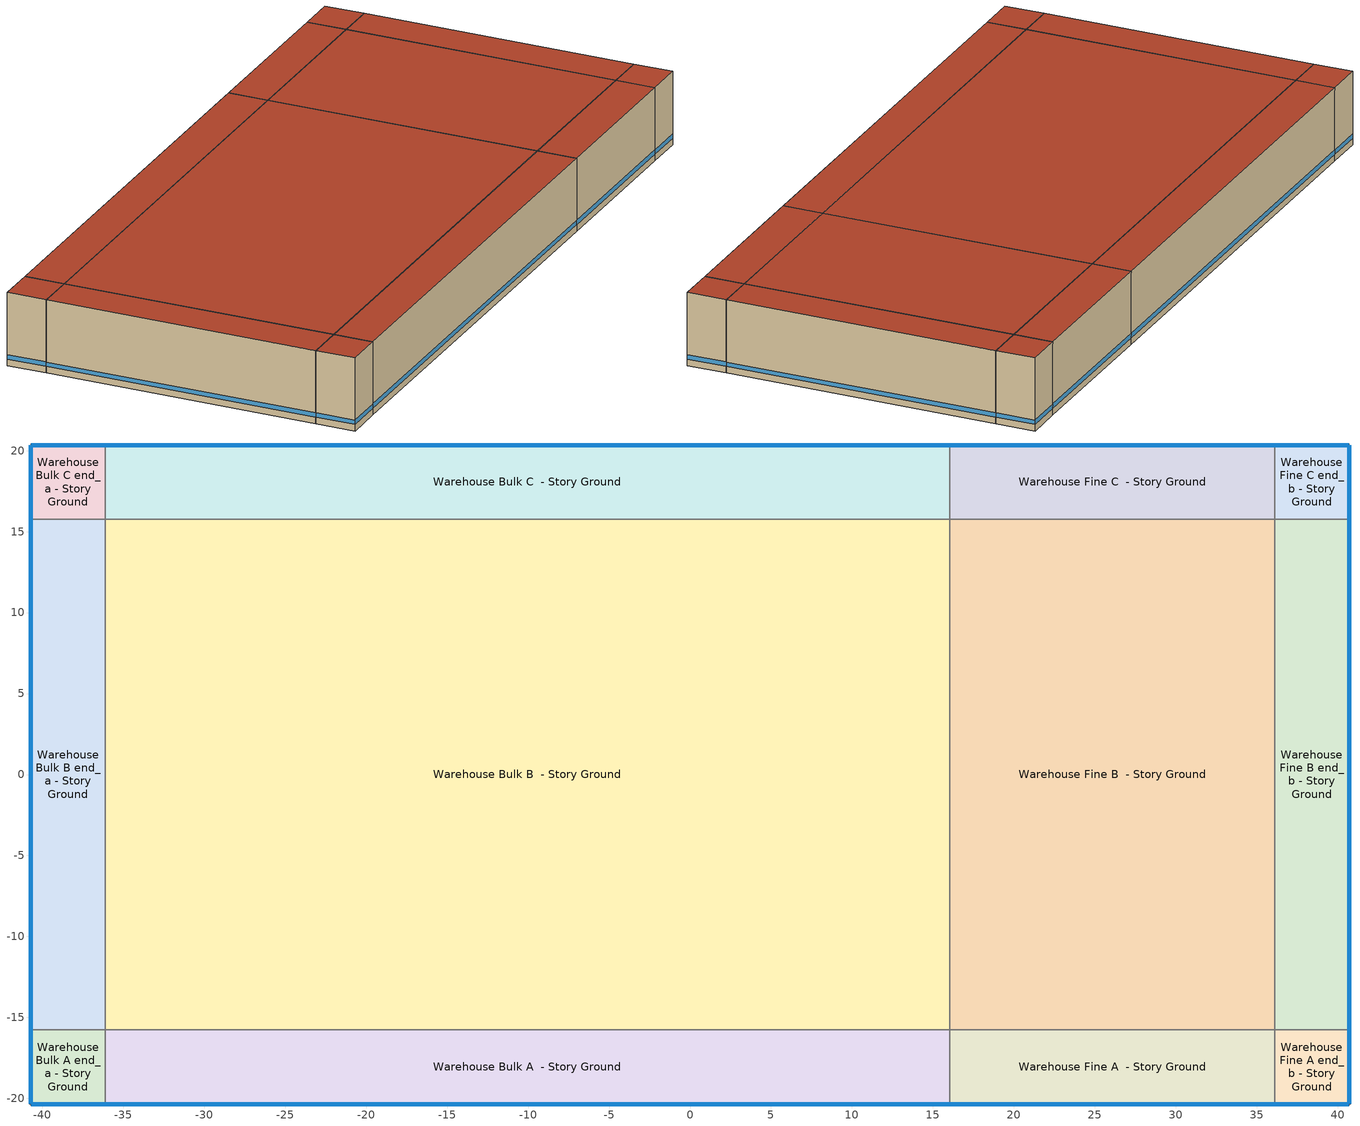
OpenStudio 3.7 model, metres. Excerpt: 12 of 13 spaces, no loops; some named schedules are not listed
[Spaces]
Warehouse Bulk A end_a - Story Ground
 floor ground (Foundation F 126 Perim 914 Area 209): -40.7,-20.35 -40.7,-15.78 -36.13,-15.78 -36.13,-20.35 z0
 wall outside: -40.7,-15.78 -40.7,-20.35 -36.13,-20.35 z0:8.53
 wall to Warehouse Bulk B end_a - Story Ground: -36.13,-15.78 -40.7,-15.78 z0:8.53
 wall to Warehouse Bulk A  - Story Ground: -36.13,-20.35 -36.13,-15.78 z0:8.53
 window (Window U-1.01 SHGC 0.74): -40.7,-15.8 -40.7,-20.33 / -40.68,-20.35 -36.15,-20.35 z0.76:1.28
 roof outside: -36.13,-20.35 -36.13,-15.78 -40.7,-15.78 -40.7,-20.35 z8.53
Warehouse Bulk B end_a - Story Ground
 floor ground (Foundation F 126 Perim 3156 Area 14428): -40.7,-15.78 -40.7,15.78 -36.13,15.78 -36.13,-15.78 z0
 wall outside: -40.7,15.78 -40.7,-15.78 z0:8.53
 wall to Warehouse Bulk C end_a - Story Ground: -36.13,15.78 -40.7,15.78 z0:8.53
 wall to Warehouse Bulk B  - Story Ground: -36.13,-15.78 -36.13,15.78 z0:8.53
 window (Window U-1.01 SHGC 0.74): -40.7,15.75 -40.7,-15.75 z0.76:1.27
 roof outside: -36.13,-15.78 -36.13,15.78 -40.7,15.78 -40.7,-15.78 z8.53
Warehouse Bulk C end_a - Story Ground
 floor ground (Foundation F 126 Perim 914 Area 209): -40.7,15.78 -40.7,20.35 -36.13,20.35 -36.13,15.78 z0
 wall outside: -36.13,20.35 -40.7,20.35 -40.7,15.78 z0:8.53
 wall to Warehouse Bulk C  - Story Ground: -36.13,15.78 -36.13,20.35 z0:8.53
 window (Window U-1.01 SHGC 0.74): -40.7,20.33 -40.7,15.8 / -36.15,20.35 -40.68,20.35 z0.76:1.28
 roof outside: -36.13,15.78 -36.13,20.35 -40.7,20.35 -40.7,15.78 z8.53
Warehouse Bulk A  - Story Ground
 floor ground (Foundation F 126 Perim 5216 Area 23848): -36.13,-20.35 -36.13,-15.78 16.03,-15.78 16.03,-20.35 z0
 wall outside: -36.13,-20.35 16.03,-20.35 z0:8.53
 wall to Warehouse Bulk B  - Story Ground: 16.03,-15.78 -36.13,-15.78 z0:8.53
 wall to Warehouse Fine A  - Story Ground: 16.03,-20.35 16.03,-15.78 z0:8.53
 window (Window U-1.01 SHGC 0.74): -36.1,-20.35 16.01,-20.35 z0.76:1.27
 roof outside: 16.03,-20.35 16.03,-15.78 -36.13,-15.78 -36.13,-20.35 z8.53
Warehouse Bulk B  - Story Ground
 floor ground (Foundation F 126 Perim 0 Area 164606): -36.13,-15.78 -36.13,15.78 16.03,15.78 16.03,-15.78 z0
 wall to Warehouse Bulk C  - Story Ground: 16.03,15.78 -36.13,15.78 z0:8.53
 wall to Warehouse Fine B  - Story Ground: 16.03,-15.78 16.03,15.78 z0:8.53
 roof outside: 16.03,-15.78 16.03,15.78 -36.13,15.78 -36.13,-15.78 z8.53
Warehouse Bulk C  - Story Ground
 floor ground (Foundation F 126 Perim 5216 Area 23848): -36.13,15.78 -36.13,20.35 16.03,20.35 16.03,15.78 z0
 wall outside: 16.03,20.35 -36.13,20.35 z0:8.53
 wall to Warehouse Fine C  - Story Ground: 16.03,15.78 16.03,20.35 z0:8.53
 window (Window U-1.01 SHGC 0.74): 16.01,20.35 -36.1,20.35 z0.76:1.27
 roof outside: 16.03,15.78 16.03,20.35 -36.13,20.35 -36.13,15.78 z8.53
Warehouse Fine A  - Story Ground
 floor ground (Foundation F 126 Perim 201 Area 9188): 16.03,-20.35 16.03,-15.78 36.13,-15.78 36.13,-20.35 z0
 wall outside: 16.03,-20.35 36.13,-20.35 z0:8.53
 wall to Warehouse Fine B  - Story Ground: 36.13,-15.78 16.03,-15.78 z0:8.53
 wall to Warehouse Fine A end_b - Story Ground: 36.13,-20.35 36.13,-15.78 z0:8.53
 window (Window U-1.01 SHGC 0.74): 16.06,-20.35 36.1,-20.35 z0.76:1.28
 roof outside: 36.13,-20.35 36.13,-15.78 16.03,-15.78 16.03,-20.35 z8.53
Warehouse Fine B  - Story Ground
 floor ground (Foundation F 126 Perim 0 Area 6342): 16.03,-15.78 16.03,15.78 36.13,15.78 36.13,-15.78 z0
 wall to Warehouse Fine C  - Story Ground: 36.13,15.78 16.03,15.78 z0:8.53
 wall to Warehouse Fine B end_b - Story Ground: 36.13,-15.78 36.13,15.78 z0:8.53
 roof outside: 36.13,-15.78 36.13,15.78 16.03,15.78 16.03,-15.78 z8.53
Warehouse Fine C  - Story Ground
 floor ground (Foundation F 126 Perim 201 Area 9188): 16.03,15.78 16.03,20.35 36.13,20.35 36.13,15.78 z0
 wall outside: 36.13,20.35 16.03,20.35 z0:8.53
 wall to Warehouse Fine C end_b - Story Ground: 36.13,15.78 36.13,20.35 z0:8.53
 window (Window U-1.01 SHGC 0.74): 36.1,20.35 16.06,20.35 z0.76:1.28
 roof outside: 36.13,15.78 36.13,20.35 16.03,20.35 16.03,15.78 z8.53
Warehouse Fine A end_b - Story Ground
 floor ground (Foundation F 126 Perim 914 Area 209): 36.13,-20.35 36.13,-15.78 40.7,-15.78 40.7,-20.35 z0
 wall outside: 36.13,-20.35 40.7,-20.35 40.7,-15.78 z0:8.53
 wall to Warehouse Fine B end_b - Story Ground: 40.7,-15.78 36.13,-15.78 z0:8.53
 window (Window U-1.01 SHGC 0.74): 36.15,-20.35 40.68,-20.35 / 40.7,-20.33 40.7,-15.8 z0.76:1.28
 roof outside: 40.7,-20.35 40.7,-15.78 36.13,-15.78 36.13,-20.35 z8.53
Warehouse Fine B end_b - Story Ground
 floor ground (Foundation F 126 Perim 3156 Area 14428): 36.13,-15.78 36.13,15.78 40.7,15.78 40.7,-15.78 z0
 wall outside: 40.7,-15.78 40.7,15.78 z0:8.53
 wall to Warehouse Fine C end_b - Story Ground: 40.7,15.78 36.13,15.78 z0:8.53
 window (Window U-1.01 SHGC 0.74): 40.7,-15.75 40.7,15.75 z0.76:1.27
 roof outside: 40.7,-15.78 40.7,15.78 36.13,15.78 36.13,-15.78 z8.53
Warehouse Fine C end_b - Story Ground
 floor ground (Foundation F 126 Perim 914 Area 209): 36.13,15.78 36.13,20.35 40.7,20.35 40.7,15.78 z0
 wall outside: 40.7,15.78 40.7,20.35 36.13,20.35 z0:8.53
 window (Window U-1.01 SHGC 0.74): 40.68,20.35 36.15,20.35 / 40.7,15.8 40.7,20.33 z0.76:1.28
 roof outside: 40.7,15.78 40.7,20.35 36.13,20.35 36.13,15.78 z8.53
[Site]
Mobile Downtown_AL_USA: Latitude {deg}=30.63; Longitude {deg}=-88.07; Time Zone {hr}=-6; Elevation {m}=8; Terrain=City
[Site:WaterMainsTemperature]
Calculation Method=Correlation; Annual Average Outdoor Air Temperature {C}=20.8442; Maximum Difference In Monthly Average Outdoor Air Temperatures {deltaC}=20.12
[SizingPeriod:DesignDay] Daily Dry-Bulb Temperature Range {deltaC}=8.6; Barometric Pressure {Pa}=101229; Wind Speed {m/s}=3.3; Wind Direction {deg}=160; Rain Indicator=No; Snow Indicator=No; Day of Month=21; Month=8; Day Type=SummerDesignDay; Daylight Saving Time Indicator=No; Dry-Bulb Temperature Range Modifier Type=DefaultMultipliers; Solar Model Indicator=ASHRAETau; ASHRAE Clear Sky Optical Depth for Beam Irradiance=0.428; ASHRAE Clear Sky Optical Depth for Diffuse Irradiance=2.327
Name | Maximum Dry-Bulb Temperature {C} | Humidity Condition Type | Wetbulb or DewPoint at Maximum Dry-Bulb {C}
Mobile Downtown Ann Clg .4% Condns DB=>MWB 1 | 33.9 | Wetbulb | 25.6
Mobile Downtown Ann Clg .4% Condns WB=>MDB 1 | 31.3 | Wetbulb | 27.4
Mobile Downtown Ann Clg 1% Condns DB=>MWB 1 | 32.9 | Wetbulb | 25.2
Mobile Downtown Ann Clg 2% Condns DP=>MDB 1 | 28.5 | Dewpoint | 25.1
[ClimateZones]
Climate Zone Institution Name 1=ASHRAE; Climate Zone Document Name 1=ANSI/ASHRAE Standard 169; Climate Zone Document Year 1=2006; Climate Zone Value 1=ASHRAE 169-2013-2A
[Building]
ComStock DOE Ref Pre-1980|Warehouse: North Axis {deg}=270; Default Construction Set=ComStock DOE Ref Pre-1980 - Warehouse - ASHRAE 169-2013-2A; Default Schedule Set=Building Default Schedule Set; Standards Building Type=Warehouse
[Site:GroundTemperature:FCfactorMethod]
January Ground Temperature {C}=24.2; February Ground Temperature {C}=18.9; March Ground Temperature {C}=15.7; April Ground Temperature {C}=13.6; May Ground Temperature {C}=15.5; June Ground Temperature {C}=17.1; July Ground Temperature {C}=21.2; August Ground Temperature {C}=26.9; September Ground Temperature {C}=27.6; October Ground Temperature {C}=27.9; November Ground Temperature {C}=27.4; December Ground Temperature {C}=26.2
[Construction:FfactorGroundFloor] F-Factor {W/m-K}=1.26344
Name | Area {m2} | PerimeterExposed {m}
Foundation F 126 Perim 201 Area 9188 | 91.8829 | 20.0969
Foundation F 126 Perim 0 Area 164606 | 1646.06 | 0
Foundation F 126 Perim 5216 Area 23848 | 238.481 | 52.1613
Foundation F 126 Perim 914 Area 209 | 20.9032 | 9.144
Foundation F 126 Perim 0 Area 6342 | 634.198 | 0
Foundation F 126 Perim 3156 Area 14428 | 144.279 | 31.5571
[DefaultConstructionSet]
ComStock DOE Ref Pre-1980 - Warehouse - ASHRAE 169-2013-2A: Default Exterior Surface Constructions=Default Surface Constructions 1; Default Interior Surface Constructions=Default Surface Constructions 2; Default Ground Contact Surface Constructions=Default Surface Constructions 3; Default Exterior SubSurface Constructions=Default Sub Surface Constructions 1; Default Interior SubSurface Constructions=Default Sub Surface Constructions 2; Interior Partition Construction=Typical Interior Partition
[DefaultSurfaceConstructions]
Name | Floor Construction | Wall Construction | Roof Ceiling Construction
Default Surface Constructions 1 | Typical Insulated Exterior Mass Floor | Typical Insulated Exterior Mass Wall R-4.35 | Typical IEAD Roof R-10.0
Default Surface Constructions 2 | Typical Interior Floor | Typical Interior Wall | Typical Interior Ceiling
Default Surface Constructions 3 | Typical Insulated Carpeted 6in Slab Floor | Typical Insulated Basement Mass Wall
[Construction]
Typical Insulated Exterior Mass Floor: 4 in. Normalweight Concrete Floor, Typical Carpet Pad
Typical IEAD Roof R-10.0: Roof Membrane, Typical Insulation R-8.88, Metal Roof Surface
Typical Interior Floor: 100mm Normalweight concrete floor, CP02 CARPET PAD
Typical Interior Wall: G01 13mm gypsum board, G01 13mm gypsum board
Typical Interior Ceiling: CP02 CARPET PAD, 100mm Normalweight concrete floor
Typical Insulated Carpeted 6in Slab Floor: 6 in. Normalweight Concrete Floor, Typical Carpet Pad
Typical Insulated Basement Mass Wall: 8 in. Concrete Block Basement Wall
U 1.22 SHGC 0.54 Simple Glazing Window U-1.22 SHGC 0.54: U 1.22 SHGC 0.54 Simple Glazing U-1.22 SHGC 0.54
U 1.22 SHGC 0.54 Simple Glazing Window U-1.22 SHGC 0.54 1: U 1.22 SHGC 0.54 Simple Glazing U-1.22 SHGC 0.54 1
Typical Insulated Metal Door: F08 Metal surface, Typical Insulation R-1.96
Typical Overhead Door: Typical Insulation R-1.96
Typical Interior Window: Clear 3mm
Typical Interior Door; Typical Interior Partition: G05 25mm wood
Typical Insulated Exterior Mass Wall R-4.35: 1IN Stucco, 8IN CONCRETE HW RefBldg, Typical Insulation R-1.96, 1/2IN Gypsum
InteriorFurnishings 1: Std Wood 6inch 1
Window U-1.01 SHGC 0.74: Simple Glazing Single - No LowE - Clear - Aluminum
[Material] Thermal Absorptance=0.9
Name | Roughness | Thickness {m} | Conductivity {W/m-K} | Density {kg/m3} | Specific Heat {J/kg-K} | Solar Absorptance | Visible Absorptance
4 in. Normalweight Concrete Floor | MediumRough | 0.1016 | 2.31 | 2322 | 832 | 0.7 | 0.7
1/2IN Gypsum | Smooth | 0.0127 | 0.16 | 784.9 | 830 | 0.4 | 0.4
Roof Membrane | VeryRough | 0.0095 | 0.16 | 1121.29 | 1460 | 0.7 | 0.7
Metal Roof Surface; F08 Metal surface | Smooth | 0.0008 | 45.28 | 7824 | 500 | 0.7 | 0.7
100mm Normalweight concrete floor | MediumRough | 0.1016 | 2.31045 | 2322 | 832.557 | 0.7 | 0.7
G01 13mm gypsum board | Smooth | 0.0127 | 0.160031 | 800.001 | 1090.73 | 0.7 | 0.5
6 in. Normalweight Concrete Floor | MediumRough | 0.1524 | 2.31 | 2322 | 832 | 0.7 | 0.7
8 in. Concrete Block Basement Wall | MediumRough | 0.2032 | 1.326 | 1842 | 912 | 0.7 | 0.7
G05 25mm wood | MediumSmooth | 0.0254 | 0.15 | 608 | 1630 | 0.5 | 0.5
1IN Stucco | Smooth | 0.0253 | 0.6918 | 1858 | 837 | 0.7 | 0.92
8IN CONCRETE HW RefBldg | Rough | 0.2032 | 1.311 | 2240 | 836.8 | 0.7 | 0.7
Std Wood 6inch 1 | MediumSmooth | 0.15 | 0.12 | 540 | 1210 | 0.7 | 0.7
[Material:NoMass] Roughness=Smooth; Thermal Absorptance=0.9; Solar Absorptance=0.7
Name | Thermal Resistance {m2-K/W} | Visible Absorptance
Typical Carpet Pad; CP02 CARPET PAD | 0.21648 | 0.8
Typical Insulation R-8.88 | 1.56434 | 0.7
Typical Insulation R-1.96 | 0.34506 | 0.7
[DefaultSubSurfaceConstructions]
Name | Fixed Window Construction | Operable Window Construction | Door Construction | Overhead Door Construction | Tubular Daylight Dome Construction | Tubular Daylight Diffuser Construction
Default Sub Surface Constructions 1 | U 1.22 SHGC 0.54 Simple Glazing Window U-1.22 SHGC 0.54 | U 1.22 SHGC 0.54 Simple Glazing Window U-1.22 SHGC 0.54 1 | Typical Insulated Metal Door | Typical Overhead Door | Typical Interior Window | Typical Interior Window
Default Sub Surface Constructions 2 | Typical Interior Window | Typical Interior Window | Typical Interior Door
[WindowMaterial:SimpleGlazingSystem]
Name | U-Factor {W/m2-K} | Solar Heat Gain Coefficient | Visible Transmittance
U 1.22 SHGC 0.54 Simple Glazing U-1.22 SHGC 0.54; U 1.22 SHGC 0.54 Simple Glazing U-1.22 SHGC 0.54 1 | 6.92748 | 0.54 | 0.38
Simple Glazing Single - No LowE - Clear - Aluminum | 5.73505 | 0.744 | 0.754
[WindowMaterial:Glazing]
Clear 3mm: Optical Data Type=SpectralAverage; Thickness {m}=0.003; Solar Transmittance at Normal Incidence=0.837; Front Side Solar Reflectance at Normal Incidence=0.075; Back Side Solar Reflectance at Normal Incidence=0.075; Visible Transmittance at Normal Incidence=0.898; Front Side Visible Reflectance at Normal Incidence=0.081; Back Side Visible Reflectance at Normal Incidence=0.081; Infrared Transmittance at Normal Incidence=0; Front Side Infrared Hemispherical Emissivity=0.84; Back Side Infrared Hemispherical Emissivity=0.84; Conductivity {W/m-K}=0.9; Dirt Correction Factor for Solar and Visible Transmittance=1; Solar Diffusing=No
[SpaceType] Standards Building Type=Warehouse
Name | Default Schedule Set | Design Specification Outdoor Air Object | Standards Space Type
Warehouse Office - ComStock DOE Ref Pre-1980 | Warehouse Office Schedule Set | Warehouse Office Ventilation | Office
Warehouse Fine - ComStock DOE Ref Pre-1980 | Warehouse Fine Schedule Set | Warehouse Fine Ventilation | Fine
Warehouse Bulk - ComStock DOE Ref Pre-1980 | Warehouse Bulk Schedule Set | Warehouse Bulk Ventilation | Bulk
[BuildingStory]
Story Ground: Nominal Z Coordinate {m}=0; Nominal Floor to Floor Height {m}=8.5344
[Space] Building Story=Story Ground
Name | Space Type | Thermal Zone
Warehouse Bulk A end_a - Story Ground | Warehouse Bulk - ComStock DOE Ref Pre-1980 | Zone Warehouse Bulk A end_a - Story Ground
Warehouse Bulk B end_a - Story Ground | Warehouse Bulk - ComStock DOE Ref Pre-1980 | Zone Warehouse Bulk B end_a - Story Ground
Warehouse Bulk C end_a - Story Ground | Warehouse Bulk - ComStock DOE Ref Pre-1980 | Zone Warehouse Bulk C end_a - Story Ground
Warehouse Bulk A  - Story Ground | Warehouse Bulk - ComStock DOE Ref Pre-1980 | Zone Warehouse Bulk A  - Story Ground
Warehouse Bulk B  - Story Ground | Warehouse Bulk - ComStock DOE Ref Pre-1980 | Zone Warehouse Bulk B  - Story Ground
Warehouse Bulk C  - Story Ground | Warehouse Bulk - ComStock DOE Ref Pre-1980 | Zone Warehouse Bulk C  - Story Ground
Warehouse Fine A  - Story Ground | Warehouse Fine - ComStock DOE Ref Pre-1980 | Zone Warehouse Fine A  - Story Ground
Warehouse Fine B  - Story Ground | Warehouse Fine - ComStock DOE Ref Pre-1980 | Zone Warehouse Fine B  - Story Ground
Warehouse Fine C  - Story Ground | Warehouse Fine - ComStock DOE Ref Pre-1980 | Zone Warehouse Fine C  - Story Ground
Warehouse Fine A end_b - Story Ground | Warehouse Fine - ComStock DOE Ref Pre-1980 | Zone Warehouse Fine A end_b - Story Ground
Warehouse Fine B end_b - Story Ground | Warehouse Fine - ComStock DOE Ref Pre-1980 | Zone Warehouse Fine B end_b - Story Ground
Warehouse Fine C end_b - Story Ground | Warehouse Fine - ComStock DOE Ref Pre-1980 | Zone Warehouse Fine C end_b - Story Ground
Warehouse Office  - Story Ground | Warehouse Office - ComStock DOE Ref Pre-1980 | Zone Warehouse Office  - Story Ground
[ThermalZone] Multiplier=1; Use Ideal Air Loads=No
Name | Thermostat
Zone Warehouse Bulk A end_a - Story Ground | Warehouse Bulk - ComStock DOE Ref Pre-1980 Thermostat 1
Zone Warehouse Bulk B end_a - Story Ground | Warehouse Bulk - ComStock DOE Ref Pre-1980 Thermostat 3
Zone Warehouse Bulk C end_a - Story Ground | Warehouse Bulk - ComStock DOE Ref Pre-1980 Thermostat 5
Zone Warehouse Bulk A  - Story Ground | Warehouse Bulk - ComStock DOE Ref Pre-1980 Thermostat
Zone Warehouse Bulk B  - Story Ground | Warehouse Bulk - ComStock DOE Ref Pre-1980 Thermostat 2
Zone Warehouse Bulk C  - Story Ground | Warehouse Bulk - ComStock DOE Ref Pre-1980 Thermostat 4
Zone Warehouse Fine A  - Story Ground | Warehouse Fine - ComStock DOE Ref Pre-1980 Thermostat
Zone Warehouse Fine B  - Story Ground | Warehouse Fine - ComStock DOE Ref Pre-1980 Thermostat 2
Zone Warehouse Fine C  - Story Ground | Warehouse Fine - ComStock DOE Ref Pre-1980 Thermostat 4
Zone Warehouse Fine A end_b - Story Ground | Warehouse Fine - ComStock DOE Ref Pre-1980 Thermostat 1
Zone Warehouse Fine B end_b - Story Ground | Warehouse Fine - ComStock DOE Ref Pre-1980 Thermostat 3
Zone Warehouse Fine C end_b - Story Ground | Warehouse Fine - ComStock DOE Ref Pre-1980 Thermostat 5
Zone Warehouse Office  - Story Ground | Warehouse Office - ComStock DOE Ref Pre-1980 Thermostat
[Lights:Definition] Design Level Calculation Method=Watts/Area; Fraction Visible=0.2; Return Air Fraction=0
Name | Watts per Space Floor Area {W/m2} | Fraction Radiant
Warehouse Bulk - ComStock DOE Ref Pre-1980 General Lights Definition | 3.24117 | 0.465
Warehouse Fine - ComStock DOE Ref Pre-1980 General Lights Definition | 6.6746 | 0.465
Warehouse Office - ComStock DOE Ref Pre-1980 General Lights Definition | 6.74433 | 0.31
[ElectricEquipment:Definition] Design Level Calculation Method=Watts/Area; Fraction Latent=0; Fraction Radiant=0.5; Fraction Lost=0
Name | Watts per Space Floor Area {W/m2}
Warehouse Bulk Elec Equip Definition | 8.82014
Warehouse Office Elec Equip Definition | 27.8041
[ElectricEquipment]
Name | Electric Equipment Definition | Space or SpaceType
Warehouse Bulk Elec Equip | Warehouse Bulk Elec Equip Definition | Warehouse Bulk - ComStock DOE Ref Pre-1980
Warehouse Office Elec Equip | Warehouse Office Elec Equip Definition | Warehouse Office - ComStock DOE Ref Pre-1980
[DesignSpecification:OutdoorAir] Outdoor Air Method=Sum
Name | Outdoor Air Flow per Floor Area {m3/s-m2} | Outdoor Air Flow per Person {m3/s-person}
Warehouse Bulk Ventilation; Warehouse Fine Ventilation | 0.000254
Warehouse Office Ventilation |  | 0.00943895
[DefaultScheduleSet]
Name | Number of People Schedule | People Activity Level Schedule | Lighting Schedule | Electric Equipment Schedule | Infiltration Schedule | Hours of Operation Schedule
Warehouse Bulk Schedule Set; Warehouse Fine Schedule Set | Warehouse Bldg Occ | Warehouse Activity | Warehouse BLDG_LIGHT_STORAGE_SCH | Warehouse Bldg Equip | Always On
Warehouse Office Schedule Set | Warehouse Bldg Occ | Warehouse Activity | Warehouse BLDG_LIGHT_OFFICE_SCH | Warehouse Office_Plug_SCH | Always On
Building Default Schedule Set |  |  |  |  |  | Building Hours of Operation NonResidential
[People:Definition]
Warehouse Office People Definition: Number of People Calculation Method=People/Area; People per Space Floor Area {person/m2}=0.0210973; Fraction Radiant=0.3
[People]
Warehouse Office People: People Definition=Warehouse Office People Definition; Space or SpaceType=Warehouse Office - ComStock DOE Ref Pre-1980; Work Efficiency Schedule=Work Efficiency Schedule; Clothing Insulation Schedule=Clothing Schedule; Air Velocity Schedule=Air Velocity Schedule; Multiplier=1
[Exterior:Lights:Definition]
Name | Design Level {W}
Parking Areas and Drives Def (W/ft^2) | 0.0497494
Building Facades Def (W/ft^2) | 0.25
Main Entries Def (W/ft) | 30
Other Doors Def (W/ft) | 25
[Exterior:Lights] Schedule=Always On Discrete; Control Option=AstronomicalClock
Name | Exterior Lights Definition | Multiplier
Parking Areas and Drives | Parking Areas and Drives Def (W/ft^2) | 15187.5
Building Facades | Building Facades Def (W/ft^2) | 24979.8
Main Entries | Main Entries Def (W/ft) | 30
Other Doors | Other Doors Def (W/ft) | 30
[ThermostatSetpoint:DualSetpoint]
Name | Heating Setpoint Temperature Schedule | Cooling Setpoint Temperature Schedule
Warehouse Bulk - ComStock DOE Ref Pre-1980 Thermostat; Warehouse Bulk - ComStock DOE Ref Pre-1980 Thermostat 1; Warehouse Bulk - ComStock DOE Ref Pre-1980 Thermostat 2; Warehouse Bulk - ComStock DOE Ref Pre-1980 Thermostat 3; Warehouse Bulk - ComStock DOE Ref Pre-1980 Thermostat 4; Warehouse Bulk - ComStock DOE Ref Pre-1980 Thermostat 5 | Warehouse HtgSetp BulkStorage | Warehouse ClgSetp BulkStorage
Warehouse Fine - ComStock DOE Ref Pre-1980 Thermostat; Warehouse Fine - ComStock DOE Ref Pre-1980 Thermostat 1; Warehouse Fine - ComStock DOE Ref Pre-1980 Thermostat 2; Warehouse Fine - ComStock DOE Ref Pre-1980 Thermostat 3; Warehouse Fine - ComStock DOE Ref Pre-1980 Thermostat 4; Warehouse Fine - ComStock DOE Ref Pre-1980 Thermostat 5 | Warehouse HtgSetp FineStorage | Warehouse ClgSetp FineStorage
Warehouse Office - ComStock DOE Ref Pre-1980 Thermostat | Warehouse HtgSetp | Warehouse Cooling Setpoint
[InternalMass:Definition]
Internal Mass Definition 2: Construction=InteriorFurnishings 1; Design Level Calculation Method=SurfaceArea/Area; Surface Area per Space Floor Area=2
[InternalMass] Internal Mass Definition=Internal Mass Definition 2; Multiplier=1
Name | Space or SpaceType
Warehouse Fine A  - Story Ground Mass | Warehouse Fine A  - Story Ground
Warehouse Fine C  - Story Ground Mass | Warehouse Fine C  - Story Ground
Warehouse Office  - Story Ground Mass | Warehouse Office  - Story Ground
Warehouse Fine C end_b - Story Ground Mass | Warehouse Fine C end_b - Story Ground
Warehouse Fine A end_b - Story Ground Mass | Warehouse Fine A end_b - Story Ground
Warehouse Fine B  - Story Ground Mass | Warehouse Fine B  - Story Ground
Warehouse Fine B end_b - Story Ground Mass | Warehouse Fine B end_b - Story Ground
[Lights] Fraction Replaceable=1
Name | Lights Definition | Space or SpaceType
Warehouse Bulk - ComStock DOE Ref Pre-1980 General Lighting | Warehouse Bulk - ComStock DOE Ref Pre-1980 General Lights Definition | Warehouse Bulk - ComStock DOE Ref Pre-1980
Warehouse Fine - ComStock DOE Ref Pre-1980 General Lighting | Warehouse Fine - ComStock DOE Ref Pre-1980 General Lights Definition | Warehouse Fine - ComStock DOE Ref Pre-1980
Warehouse Office - ComStock DOE Ref Pre-1980 General Lighting | Warehouse Office - ComStock DOE Ref Pre-1980 General Lights Definition | Warehouse Office - ComStock DOE Ref Pre-1980
[SpaceInfiltration:DesignFlowRate] Design Flow Rate Calculation Method=Flow/ExteriorArea; Flow per Exterior Surface Area {m3/s-m2}=0.000206641; Velocity Term Coefficient=0
Name | Space or SpaceType | Schedule | Constant Term Coefficient | Temperature Term Coefficient | Velocity Squared Term Coefficient
Warehouse Fine A  - Story Ground HVAC On Infiltration | Warehouse Fine A  - Story Ground | Infiltration HVAC On Schedule | 0.0228 | -0.0016 | 0.0299
Warehouse Fine A  - Story Ground HVAC Off Infiltration | Warehouse Fine A  - Story Ground | Infiltration HVAC Off Schedule | 0 | 0.01 | 0.045
Warehouse Fine C  - Story Ground HVAC On Infiltration | Warehouse Fine C  - Story Ground | Infiltration HVAC On Schedule | 0.0228 | -0.0016 | 0.0299
Warehouse Fine C  - Story Ground HVAC Off Infiltration | Warehouse Fine C  - Story Ground | Infiltration HVAC Off Schedule | 0 | 0.01 | 0.045
Warehouse Bulk B  - Story Ground HVAC On Infiltration | Warehouse Bulk B  - Story Ground | Infiltration HVAC On Schedule | 0.0228 | -0.0016 | 0.0299
Warehouse Bulk B  - Story Ground HVAC Off Infiltration | Warehouse Bulk B  - Story Ground | Infiltration HVAC Off Schedule | 0 | 0.01 | 0.045
Warehouse Office  - Story Ground HVAC On Infiltration | Warehouse Office  - Story Ground | Infiltration HVAC On Schedule | 0.0228 | -0.0016 | 0.0299
Warehouse Office  - Story Ground HVAC Off Infiltration | Warehouse Office  - Story Ground | Infiltration HVAC Off Schedule | 0 | 0.01 | 0.045
Warehouse Bulk C  - Story Ground HVAC On Infiltration | Warehouse Bulk C  - Story Ground | Infiltration HVAC On Schedule | 0.0228 | -0.0016 | 0.0299
Warehouse Bulk C  - Story Ground HVAC Off Infiltration | Warehouse Bulk C  - Story Ground | Infiltration HVAC Off Schedule | 0 | 0.01 | 0.045
Warehouse Bulk A  - Story Ground HVAC On Infiltration | Warehouse Bulk A  - Story Ground | Infiltration HVAC On Schedule | 0.0228 | -0.0016 | 0.0299
Warehouse Bulk A  - Story Ground HVAC Off Infiltration | Warehouse Bulk A  - Story Ground | Infiltration HVAC Off Schedule | 0 | 0.01 | 0.045
Warehouse Fine C end_b - Story Ground HVAC On Infiltration | Warehouse Fine C end_b - Story Ground | Infiltration HVAC On Schedule | 0.0228 | -0.0016 | 0.0299
Warehouse Fine C end_b - Story Ground HVAC Off Infiltration | Warehouse Fine C end_b - Story Ground | Infiltration HVAC Off Schedule | 0 | 0.01 | 0.045
Warehouse Fine A end_b - Story Ground HVAC On Infiltration | Warehouse Fine A end_b - Story Ground | Infiltration HVAC On Schedule | 0.0228 | -0.0016 | 0.0299
Warehouse Fine A end_b - Story Ground HVAC Off Infiltration | Warehouse Fine A end_b - Story Ground | Infiltration HVAC Off Schedule | 0 | 0.01 | 0.045
Warehouse Fine B  - Story Ground HVAC On Infiltration | Warehouse Fine B  - Story Ground | Infiltration HVAC On Schedule | 0.0228 | -0.0016 | 0.0299
Warehouse Fine B  - Story Ground HVAC Off Infiltration | Warehouse Fine B  - Story Ground | Infiltration HVAC Off Schedule | 0 | 0.01 | 0.045
Warehouse Bulk C end_a - Story Ground HVAC On Infiltration | Warehouse Bulk C end_a - Story Ground | Infiltration HVAC On Schedule | 0.0228 | -0.0016 | 0.0299
Warehouse Bulk C end_a - Story Ground HVAC Off Infiltration | Warehouse Bulk C end_a - Story Ground | Infiltration HVAC Off Schedule | 0 | 0.01 | 0.045
Warehouse Bulk B end_a - Story Ground HVAC On Infiltration | Warehouse Bulk B end_a - Story Ground | Infiltration HVAC On Schedule | 0.0228 | -0.0016 | 0.0299
Warehouse Bulk B end_a - Story Ground HVAC Off Infiltration | Warehouse Bulk B end_a - Story Ground | Infiltration HVAC Off Schedule | 0 | 0.01 | 0.045
Warehouse Fine B end_b - Story Ground HVAC On Infiltration | Warehouse Fine B end_b - Story Ground | Infiltration HVAC On Schedule | 0.0228 | -0.0016 | 0.0299
Warehouse Fine B end_b - Story Ground HVAC Off Infiltration | Warehouse Fine B end_b - Story Ground | Infiltration HVAC Off Schedule | 0 | 0.01 | 0.045
Warehouse Bulk A end_a - Story Ground HVAC On Infiltration | Warehouse Bulk A end_a - Story Ground | Infiltration HVAC On Schedule | 0.0228 | -0.0016 | 0.0299
Warehouse Bulk A end_a - Story Ground HVAC Off Infiltration | Warehouse Bulk A end_a - Story Ground | Infiltration HVAC Off Schedule | 0 | 0.01 | 0.045
[Schedule:Ruleset]
Name | Default Day Schedule | Summer Design Day Schedule | Winter Design Day Schedule
Warehouse Bldg Occ | Warehouse Bldg Occ Default | Warehouse Bldg Occ Summer Design Day | Warehouse Bldg Occ Winter Design Day
Warehouse Activity | Warehouse Activity Default | Warehouse Activity Summer Design Day | Warehouse Activity Winter Design Day
Warehouse BLDG_LIGHT_STORAGE_SCH | Warehouse BLDG_LIGHT_STORAGE_SCH Default | Warehouse BLDG_LIGHT_STORAGE_SCH Summer Design Day | Warehouse BLDG_LIGHT_STORAGE_SCH Winter Design Day
Warehouse Bldg Equip | Warehouse Bldg Equip Default | Warehouse Bldg Equip Summer Design Day | Warehouse Bldg Equip Winter Design Day
Always On | Always On Default
Clothing Schedule | Clothing Schedule Default Winter Clothes
Air Velocity Schedule | Air Velocity Schedule Default
Work Efficiency Schedule | Work Efficiency Schedule Default
Warehouse BLDG_LIGHT_OFFICE_SCH | Warehouse BLDG_LIGHT_OFFICE_SCH Default | Warehouse BLDG_LIGHT_OFFICE_SCH Summer Design Day | Warehouse BLDG_LIGHT_OFFICE_SCH Winter Design Day
Warehouse Office_Plug_SCH | Warehouse Office_Plug_SCH Default | Warehouse Office_Plug_SCH Summer Design Day | Warehouse Office_Plug_SCH Winter Design Day
Warehouse HtgSetp BulkStorage | Warehouse HtgSetp BulkStorage Default | Warehouse HtgSetp BulkStorage Summer Design Day | Warehouse HtgSetp BulkStorage Winter Design Day
Warehouse ClgSetp BulkStorage | Warehouse ClgSetp BulkStorage Default | Warehouse ClgSetp BulkStorage Summer Design Day | Warehouse ClgSetp BulkStorage Winter Design Day
Warehouse HtgSetp FineStorage | Warehouse HtgSetp FineStorage Default | Warehouse HtgSetp FineStorage Summer Design Day | Warehouse HtgSetp FineStorage Winter Design Day
Warehouse ClgSetp FineStorage | Warehouse ClgSetp FineStorage Default | Warehouse ClgSetp FineStorage Summer Design Day | Warehouse ClgSetp FineStorage Winter Design Day
Warehouse HtgSetp | Warehouse HtgSetp Default | Warehouse HtgSetp Summer Design Day | Warehouse HtgSetp Winter Design Day
Warehouse Cooling Setpoint | Warehouse Cooling Setpoint Default | Warehouse Cooling Setpoint Summer Design Day
Building Hours of Operation NonResidential | Building Hours of Operation NonResidential Default | Building Hours of Operation NonResidential Summer Design Day | Building Hours of Operation NonResidential Winter Design Day
[Schedule:Day]
Warehouse Bldg Occ Default: Yes, 6, 0, 0, 6, 15, 0.0375, 6, 30, 0.075, 6, 45, 0.1125, 7, 0, 0.15, 7, 15, 0.2875, 7, 30, 0.425, 7, 45, 0.5625, 8, 0, 0.7, 8, 15, 0.75, 8, 30, 0.8, 8, 45, 0.85, 9, 0, 0.9, 10, 30, 0.9, 10, 45, 0.8, 11, 0, 0.7, 11, 15, 0.6, 11, 30, 0.5, 11, 45, 0.5875, 12, 0, 0.675, 12, 15, 0.7625, 12, 30, 0.85, 14, 0, 0.85, 14, 15, 0.6875, 14, 30, 0.525, 14, 45, 0.3625, 15, 0, 0.2, 15, 15, 0.15, 15, 30, 0.1, 15, 45, 0.05, 16, 0, 0, 24, 0, 0
Warehouse Bldg Occ Summer Design Day; Warehouse BLDG_LIGHT_STORAGE_SCH Summer Design Day; Building Hours of Operation NonResidential Winter Design Day; Building Hours of Operation NonResidential Summer Design Day: 24, 0, 1
Warehouse Bldg Occ Winter Design Day; Warehouse BLDG_LIGHT_STORAGE_SCH Winter Design Day: 24, 0, 0
Warehouse Activity Default: Yes, 24, 0, 120
Warehouse Activity Winter Design Day; Warehouse Activity Summer Design Day: 24, 0, 120
Warehouse BLDG_LIGHT_STORAGE_SCH Default: Yes, 8, 30, 0.1, 24, 0, 0.1
Warehouse HtgSetp BulkStorage Default: Yes, 24, 0, 7.2
Warehouse HtgSetp BulkStorage Winter Design Day; Warehouse HtgSetp BulkStorage Summer Design Day: 24, 0, 7.2
Warehouse ClgSetp BulkStorage Default: Yes, 24, 0, 50
Warehouse ClgSetp BulkStorage Winter Design Day; Warehouse ClgSetp BulkStorage Summer Design Day: 24, 0, 50
Warehouse HtgSetp FineStorage Default: Yes, 24, 0, 15.56
Warehouse HtgSetp FineStorage Winter Design Day; Warehouse HtgSetp FineStorage Summer Design Day: 24, 0, 15.56
Warehouse ClgSetp FineStorage Default: Yes, 24, 0, 26.7
Warehouse ClgSetp FineStorage Winter Design Day; Warehouse ClgSetp FineStorage Summer Design Day: 24, 0, 26.7
Warehouse HtgSetp Default: Yes, 5, 30, 16.6556, 16, 30, 21.1, 24, 0, 16.6556
Warehouse HtgSetp Winter Design Day; Warehouse HtgSetp Summer Design Day: 6, 0, 15.6, 7, 0, 17.8, 8, 0, 20, 18, 0, 21, 24, 0, 15.6
Warehouse Cooling Setpoint Default: Yes, 8, 30, 24, 24, 0, 24
Warehouse Cooling Setpoint Summer Design Day: 6, 0, 30, 17, 0, 24, 24, 0, 30
Building Hours of Operation NonResidential Default: 7, 30, 0, 14, 30, 1, 24, 0, 0
[Schedule:Rule]
Name | Schedule Ruleset | Rule Order | Day Schedule | Apply Sunday | Apply Saturday | Date Specification Type | Start Month | Start Day | End Month | End Day | Apply Monday | Apply Tuesday | Apply Wednesday | Apply Thursday | Apply Friday | Specific Month 1 | Specific Day 1 | Specific Month 2 | Specific Day 2 | Specific Month 3 | Specific Day 3 | Specific Month 4 | Specific Day 4 | Specific Month 5 | Specific Day 5 | Specific Month 6 | Specific Day 6 | Specific Month 7 | Specific Day 7 | Specific Month 8 | Specific Day 8 | Specific Month 9 | Specific Day 9 | Specific Month 10 | Specific Day 10 | Specific Month 11 | Specific Day 11 | Specific Month 12 | Specific Day 12 | Specific Month 13 | Specific Day 13 | Specific Month 14 | Specific Day 14 | Specific Month 15 | Specific Day 15 | Specific Month 16 | Specific Day 16 | Specific Month 17 | Specific Day 17 | Specific Month 18 | Specific Day 18 | Specific Month 19 | Specific Day 19 | Specific Month 20 | Specific Day 20 | Specific Month 21 | Specific Day 21 | Specific Month 22 | Specific Day 22 | Specific Month 23 | Specific Day 23 | Specific Month 24 | Specific Day 24 | Specific Month 25 | Specific Day 25 | Specific Month 26 | Specific Day 26 | Specific Month 27 | Specific Day 27 | Specific Month 28 | Specific Day 28 | Specific Month 29 | Specific Day 29 | Specific Month 30 | Specific Day 30 | Specific Month 31 | Specific Day 31 | Specific Month 32 | Specific Day 32 | Specific Month 33 | Specific Day 33 | Specific Month 34 | Specific Day 34 | Specific Month 35 | Specific Day 35 | Specific Month 36 | Specific Day 36 | Specific Month 37 | Specific Day 37 | Specific Month 38 | Specific Day 38 | Specific Month 39 | Specific Day 39 | Specific Month 40 | Specific Day 40 | Specific Month 41 | Specific Day 41 | Specific Month 42 | Specific Day 42 | Specific Month 43 | Specific Day 43 | Specific Month 44 | Specific Day 44 | Specific Month 45 | Specific Day 45 | Specific Month 46 | Specific Day 46 | Specific Month 47 | Specific Day 47 | Specific Month 48 | Specific Day 48 | Specific Month 49 | Specific Day 49 | Specific Month 50 | Specific Day 50 | Specific Month 51 | Specific Day 51 | Specific Month 52 | Specific Day 52 | Specific Month 53 | Specific Day 53 | Specific Month 54 | Specific Day 54 | Specific Month 55 | Specific Day 55 | Specific Month 56 | Specific Day 56 | Specific Month 57 | Specific Day 57 | Specific Month 58 | Specific Day 58 | Specific Month 59 | Specific Day 59 | Specific Month 60 | Specific Day 60 | Specific Month 61 | Specific Day 61 | Specific Month 62 | Specific Day 62 | Specific Month 63 | Specific Day 63 | Specific Month 64 | Specific Day 64 | Specific Month 65 | Specific Day 65 | Specific Month 66 | Specific Day 66 | Specific Month 67 | Specific Day 67 | Specific Month 68 | Specific Day 68 | Specific Month 69 | Specific Day 69 | Specific Month 70 | Specific Day 70 | Specific Month 71 | Specific Day 71 | Specific Month 72 | Specific Day 72 | Specific Month 73 | Specific Day 73 | Specific Month 74 | Specific Day 74 | Specific Month 75 | Specific Day 75 | Specific Month 76 | Specific Day 76 | Specific Month 77 | Specific Day 77 | Specific Month 78 | Specific Day 78 | Specific Month 79 | Specific Day 79 | Specific Month 80 | Specific Day 80 | Specific Month 81 | Specific Day 81 | Specific Month 82 | Specific Day 82 | Specific Month 83 | Specific Day 83 | Specific Month 84 | Specific Day 84 | Specific Month 85 | Specific Day 85 | Specific Month 86 | Specific Day 86 | Specific Month 87 | Specific Day 87 | Specific Month 88 | Specific Day 88 | Specific Month 89 | Specific Day 89 | Specific Month 90 | Specific Day 90 | Specific Month 91 | Specific Day 91 | Specific Month 92 | Specific Day 92 | Specific Month 93 | Specific Day 93 | Specific Month 94 | Specific Day 94 | Specific Month 95 | Specific Day 95 | Specific Month 96 | Specific Day 96 | Specific Month 97 | Specific Day 97 | Specific Month 98 | Specific Day 98 | Specific Month 99 | Specific Day 99 | Specific Month 100 | Specific Day 100 | Specific Month 101 | Specific Day 101 | Specific Month 102 | Specific Day 102 | Specific Month 103 | Specific Day 103 | Specific Month 104 | Specific Day 104
Schedule Rule 1 | Warehouse Bldg Occ | 0 | Warehouse Bldg Occ WntrDsn|Wknd Day | Yes | Yes | DateRange | 1 | 1 | 12 | 31
Schedule Rule 8 | Warehouse HtgSetp | 1 | Warehouse HtgSetp Sat Day |  | Yes | DateRange | 1 | 1 | 12 | 31
Schedule Rule 9 | Warehouse HtgSetp | 0 | Warehouse HtgSetp Sun Day | Yes |  | DateRange | 1 | 1 | 12 | 31
Schedule Rule 10 | Warehouse Cooling Setpoint | 1 | Warehouse Cooling Setpoint Sat Day |  | Yes | DateRange | 1 | 1 | 12 | 31
Schedule Rule 11 | Warehouse Cooling Setpoint | 0 | Warehouse Cooling Setpoint Wkdy|SmrDsn Day |  |  | DateRange | 1 | 1 | 12 | 31 | Yes | Yes | Yes | Yes | Yes
Building Hours of Operation NonResidential Sunday Rule | Building Hours of Operation NonResidential | 0 | Building Hours of Operation NonResidential Sunday | Yes | Yes | DateRange | 1 | 1 | 12 | 31
autogen Warehouse Activity 0 | Warehouse Activity | 0 | autogen Warehouse Activity 0_day_sch | Yes | Yes | SpecificDates |  |  |  |  | Yes | Yes | Yes | Yes | Yes | 1 | 6 | 1 | 7 | 1 | 13 | 1 | 14 | 1 | 20 | 1 | 21 | 1 | 27 | 1 | 28 | 2 | 3 | 2 | 4 | 2 | 10 | 2 | 11 | 2 | 17 | 2 | 18 | 2 | 24 | 2 | 25 | 3 | 3 | 3 | 4 | 3 | 10 | 3 | 11 | 3 | 17 | 3 | 18 | 3 | 24 | 3 | 25 | 3 | 31 | 4 | 1 | 4 | 7 | 4 | 8 | 4 | 14 | 4 | 15 | 4 | 21 | 4 | 22 | 4 | 28 | 4 | 29 | 5 | 5 | 5 | 6 | 5 | 12 | 5 | 13 | 5 | 19 | 5 | 20 | 5 | 26 | 5 | 27 | 6 | 2 | 6 | 3 | 6 | 9 | 6 | 10 | 6 | 16 | 6 | 17 | 6 | 23 | 6 | 24 | 6 | 30 | 7 | 1 | 7 | 7 | 7 | 8 | 7 | 14 | 7 | 15 | 7 | 21 | 7 | 22 | 7 | 28 | 7 | 29 | 8 | 4 | 8 | 5 | 8 | 11 | 8 | 12 | 8 | 18 | 8 | 19 | 8 | 25 | 8 | 26 | 9 | 1 | 9 | 2 | 9 | 8 | 9 | 9 | 9 | 15 | 9 | 16 | 9 | 22 | 9 | 23 | 9 | 29 | 9 | 30 | 10 | 6 | 10 | 7 | 10 | 13 | 10 | 14 | 10 | 20 | 10 | 21 | 10 | 27 | 10 | 28 | 11 | 3 | 11 | 4 | 11 | 10 | 11 | 11 | 11 | 17 | 11 | 18 | 11 | 24 | 11 | 25 | 12 | 1 | 12 | 2 | 12 | 8 | 12 | 9 | 12 | 15 | 12 | 16 | 12 | 22 | 12 | 23 | 12 | 29 | 12 | 30
autogen Warehouse ClgSetp BulkStorage 0 | Warehouse ClgSetp BulkStorage | 0 | autogen Warehouse ClgSetp BulkStorage 0_day_sch | Yes | Yes | SpecificDates |  |  |  |  | Yes | Yes | Yes | Yes | Yes | 1 | 6 | 1 | 7 | 1 | 13 | 1 | 14 | 1 | 20 | 1 | 21 | 1 | 27 | 1 | 28 | 2 | 3 | 2 | 4 | 2 | 10 | 2 | 11 | 2 | 17 | 2 | 18 | 2 | 24 | 2 | 25 | 3 | 3 | 3 | 4 | 3 | 10 | 3 | 11 | 3 | 17 | 3 | 18 | 3 | 24 | 3 | 25 | 3 | 31 | 4 | 1 | 4 | 7 | 4 | 8 | 4 | 14 | 4 | 15 | 4 | 21 | 4 | 22 | 4 | 28 | 4 | 29 | 5 | 5 | 5 | 6 | 5 | 12 | 5 | 13 | 5 | 19 | 5 | 20 | 5 | 26 | 5 | 27 | 6 | 2 | 6 | 3 | 6 | 9 | 6 | 10 | 6 | 16 | 6 | 17 | 6 | 23 | 6 | 24 | 6 | 30 | 7 | 1 | 7 | 7 | 7 | 8 | 7 | 14 | 7 | 15 | 7 | 21 | 7 | 22 | 7 | 28 | 7 | 29 | 8 | 4 | 8 | 5 | 8 | 11 | 8 | 12 | 8 | 18 | 8 | 19 | 8 | 25 | 8 | 26 | 9 | 1 | 9 | 2 | 9 | 8 | 9 | 9 | 9 | 15 | 9 | 16 | 9 | 22 | 9 | 23 | 9 | 29 | 9 | 30 | 10 | 6 | 10 | 7 | 10 | 13 | 10 | 14 | 10 | 20 | 10 | 21 | 10 | 27 | 10 | 28 | 11 | 3 | 11 | 4 | 11 | 10 | 11 | 11 | 11 | 17 | 11 | 18 | 11 | 24 | 11 | 25 | 12 | 1 | 12 | 2 | 12 | 8 | 12 | 9 | 12 | 15 | 12 | 16 | 12 | 22 | 12 | 23 | 12 | 29 | 12 | 30
autogen Warehouse ClgSetp FineStorage 0 | Warehouse ClgSetp FineStorage | 0 | autogen Warehouse ClgSetp FineStorage 0_day_sch | Yes | Yes | SpecificDates |  |  |  |  | Yes | Yes | Yes | Yes | Yes | 1 | 6 | 1 | 7 | 1 | 13 | 1 | 14 | 1 | 20 | 1 | 21 | 1 | 27 | 1 | 28 | 2 | 3 | 2 | 4 | 2 | 10 | 2 | 11 | 2 | 17 | 2 | 18 | 2 | 24 | 2 | 25 | 3 | 3 | 3 | 4 | 3 | 10 | 3 | 11 | 3 | 17 | 3 | 18 | 3 | 24 | 3 | 25 | 3 | 31 | 4 | 1 | 4 | 7 | 4 | 8 | 4 | 14 | 4 | 15 | 4 | 21 | 4 | 22 | 4 | 28 | 4 | 29 | 5 | 5 | 5 | 6 | 5 | 12 | 5 | 13 | 5 | 19 | 5 | 20 | 5 | 26 | 5 | 27 | 6 | 2 | 6 | 3 | 6 | 9 | 6 | 10 | 6 | 16 | 6 | 17 | 6 | 23 | 6 | 24 | 6 | 30 | 7 | 1 | 7 | 7 | 7 | 8 | 7 | 14 | 7 | 15 | 7 | 21 | 7 | 22 | 7 | 28 | 7 | 29 | 8 | 4 | 8 | 5 | 8 | 11 | 8 | 12 | 8 | 18 | 8 | 19 | 8 | 25 | 8 | 26 | 9 | 1 | 9 | 2 | 9 | 8 | 9 | 9 | 9 | 15 | 9 | 16 | 9 | 22 | 9 | 23 | 9 | 29 | 9 | 30 | 10 | 6 | 10 | 7 | 10 | 13 | 10 | 14 | 10 | 20 | 10 | 21 | 10 | 27 | 10 | 28 | 11 | 3 | 11 | 4 | 11 | 10 | 11 | 11 | 11 | 17 | 11 | 18 | 11 | 24 | 11 | 25 | 12 | 1 | 12 | 2 | 12 | 8 | 12 | 9 | 12 | 15 | 12 | 16 | 12 | 22 | 12 | 23 | 12 | 29 | 12 | 30
autogen Warehouse HtgSetp BulkStorage 0 | Warehouse HtgSetp BulkStorage | 0 | autogen Warehouse HtgSetp BulkStorage 0_day_sch | Yes | Yes | SpecificDates |  |  |  |  | Yes | Yes | Yes | Yes | Yes | 1 | 6 | 1 | 7 | 1 | 13 | 1 | 14 | 1 | 20 | 1 | 21 | 1 | 27 | 1 | 28 | 2 | 3 | 2 | 4 | 2 | 10 | 2 | 11 | 2 | 17 | 2 | 18 | 2 | 24 | 2 | 25 | 3 | 3 | 3 | 4 | 3 | 10 | 3 | 11 | 3 | 17 | 3 | 18 | 3 | 24 | 3 | 25 | 3 | 31 | 4 | 1 | 4 | 7 | 4 | 8 | 4 | 14 | 4 | 15 | 4 | 21 | 4 | 22 | 4 | 28 | 4 | 29 | 5 | 5 | 5 | 6 | 5 | 12 | 5 | 13 | 5 | 19 | 5 | 20 | 5 | 26 | 5 | 27 | 6 | 2 | 6 | 3 | 6 | 9 | 6 | 10 | 6 | 16 | 6 | 17 | 6 | 23 | 6 | 24 | 6 | 30 | 7 | 1 | 7 | 7 | 7 | 8 | 7 | 14 | 7 | 15 | 7 | 21 | 7 | 22 | 7 | 28 | 7 | 29 | 8 | 4 | 8 | 5 | 8 | 11 | 8 | 12 | 8 | 18 | 8 | 19 | 8 | 25 | 8 | 26 | 9 | 1 | 9 | 2 | 9 | 8 | 9 | 9 | 9 | 15 | 9 | 16 | 9 | 22 | 9 | 23 | 9 | 29 | 9 | 30 | 10 | 6 | 10 | 7 | 10 | 13 | 10 | 14 | 10 | 20 | 10 | 21 | 10 | 27 | 10 | 28 | 11 | 3 | 11 | 4 | 11 | 10 | 11 | 11 | 11 | 17 | 11 | 18 | 11 | 24 | 11 | 25 | 12 | 1 | 12 | 2 | 12 | 8 | 12 | 9 | 12 | 15 | 12 | 16 | 12 | 22 | 12 | 23 | 12 | 29 | 12 | 30
autogen Warehouse HtgSetp FineStorage 0 | Warehouse HtgSetp FineStorage | 0 | autogen Warehouse HtgSetp FineStorage 0_day_sch | Yes | Yes | SpecificDates |  |  |  |  | Yes | Yes | Yes | Yes | Yes | 1 | 6 | 1 | 7 | 1 | 13 | 1 | 14 | 1 | 20 | 1 | 21 | 1 | 27 | 1 | 28 | 2 | 3 | 2 | 4 | 2 | 10 | 2 | 11 | 2 | 17 | 2 | 18 | 2 | 24 | 2 | 25 | 3 | 3 | 3 | 4 | 3 | 10 | 3 | 11 | 3 | 17 | 3 | 18 | 3 | 24 | 3 | 25 | 3 | 31 | 4 | 1 | 4 | 7 | 4 | 8 | 4 | 14 | 4 | 15 | 4 | 21 | 4 | 22 | 4 | 28 | 4 | 29 | 5 | 5 | 5 | 6 | 5 | 12 | 5 | 13 | 5 | 19 | 5 | 20 | 5 | 26 | 5 | 27 | 6 | 2 | 6 | 3 | 6 | 9 | 6 | 10 | 6 | 16 | 6 | 17 | 6 | 23 | 6 | 24 | 6 | 30 | 7 | 1 | 7 | 7 | 7 | 8 | 7 | 14 | 7 | 15 | 7 | 21 | 7 | 22 | 7 | 28 | 7 | 29 | 8 | 4 | 8 | 5 | 8 | 11 | 8 | 12 | 8 | 18 | 8 | 19 | 8 | 25 | 8 | 26 | 9 | 1 | 9 | 2 | 9 | 8 | 9 | 9 | 9 | 15 | 9 | 16 | 9 | 22 | 9 | 23 | 9 | 29 | 9 | 30 | 10 | 6 | 10 | 7 | 10 | 13 | 10 | 14 | 10 | 20 | 10 | 21 | 10 | 27 | 10 | 28 | 11 | 3 | 11 | 4 | 11 | 10 | 11 | 11 | 11 | 17 | 11 | 18 | 11 | 24 | 11 | 25 | 12 | 1 | 12 | 2 | 12 | 8 | 12 | 9 | 12 | 15 | 12 | 16 | 12 | 22 | 12 | 23 | 12 | 29 | 12 | 30
[Schedule:Constant]
Name | Value
Always On Discrete; Infiltration HVAC On Schedule | 1
Infiltration HVAC Off Schedule | 0
